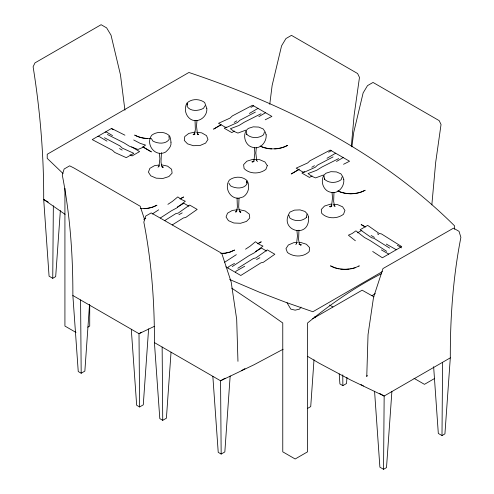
<?xml version="1.0" encoding="UTF-8"?>
<svg xmlns="http://www.w3.org/2000/svg" width="494" height="494" viewBox="0 0 494 494"><rect width="100%" height="100%" fill="white"/><g stroke="black" fill="none" stroke-linecap="round" stroke-linejoin="round"><path stroke-width="0.74" d="M124.92 110.193L120.462 74.804L111.027 35.185L106.63 27.88L101.116 24.7L34.975 62.886L33.11 66.764C40.131 110.637 43.867 155.023 43.694 199.465L49.073 276.183L52.747 278.307L53.34 205.807M374.563 391.223L379.886 467.176L383.56 469.3L384.159 396.027L450.306 357.841C450.176 317.463 453.115 277.023 460.89 237.361L459.025 231.34L453.517 228.154L382.974 268.569L373.538 297.295L368.036 334.611L366.764 376.576L367.215 375.335M433.633 366.702L438.314 433.448L441.988 435.572L442.587 362.3M60.361 210.561L55.686 276.609L52.747 278.307M89.538 304.366L84.857 371.111L81.183 373.236L78.243 371.537L72.865 295.505C72.995 255.126 70.049 214.692 62.281 175.03L64.14 169.004L69.654 165.823L74.044 168.053L140.191 206.239L144.674 219.879M148.601 328.887L143.279 404.845L139.604 406.963L136.665 405.271L131.287 329.239M171.035 352.222L166.41 418.202L162.736 420.32L159.797 418.622L154.418 342.595C154.548 302.217 151.609 261.777 143.834 222.115L145.699 216.088L151.207 212.908L221.75 253.323L231.186 282.049L236.688 319.365L237.96 361.33M230.161 375.977L224.838 451.93L221.164 454.054L218.225 452.356L212.846 376.323M314.005 359.786L310.726 406.587L307.663 408.353M346.967 377.379L346.535 383.517L342.861 385.635L339.921 383.937L339.211 373.958M391.884 391.569L386.506 467.602L383.56 469.3M450.306 357.841L444.927 433.874L441.988 435.572M351.314 146.415L354.118 115.361L359.478 77.422L357.619 73.544L291.472 35.358L285.964 38.538L281.568 45.843L272.132 85.462L269.761 104.283M431.842 204.862L435.677 162.446L441.037 124.507L439.178 120.629L373.032 82.442L367.517 85.623L363.127 92.928L353.692 132.546L351.889 146.854M306.83 214.452L306.465 217.403L306.694 217.181C302.303 221.676 294.585 221.615 289.731 217.885L288.86 215.193M298.95 230.161L298.592 239.553L299.29 243.573L300.556 245.154L299.833 244.388L301.359 244.931L298.963 244.178M161.439 152.597L161.007 162.02L161.68 165.984L162.89 167.46M239.01 198.18C229.778 199.057 224.029 187.387 229.352 180.088C234.489 176.136 242.659 176.074 247.303 180.829C250.013 186.522 248.667 193.278 243.307 196.859L239.01 198.18L238.688 207.072L239.331 210.821L240.547 212.297L239.639 211.599L240.936 212.025L239.658 211.747M256.306 147.545L255.83 153.103L256.713 160.643M333.963 192.382L333.654 201.391L334.364 205.473L334.092 205.053L335.13 206.344L333.919 205.819M196.983 120.468L196.507 125.982L197.39 133.596M159 166.324L159.883 158.71L159.401 153.196M296.554 243.684L297.437 236.144L296.962 230.593M187.065 104.901L187.479 103.53L187.115 106.482C190.295 111.564 198.366 111.206 203.491 108.328L205.09 105.741M264.407 132.145L263.537 134.837C258.683 138.573 250.964 138.629 246.574 134.14L246.802 134.362L246.438 131.404M342.064 176.982L341.187 179.674C336.334 183.404 328.615 183.465 324.225 178.97L324.459 179.192L324.089 176.241M227.851 268.007L228.568 266.76L234.502 263.407M235.385 272.355L236.101 271.113L244.678 266.266M301 307.089L299.543 309.108L295.159 310.158L290.781 309.108L287.039 302.785M295.789 244.555L296.48 243.696M158.024 167.262L159.167 165.879M143.81 219.484L145.749 218.225M152.214 214.026L158.679 209.827M160.396 217.959L171.387 210.821L176.722 207.955L185.33 201.256L181.607 199.595L177.797 196.902L172.443 201.354L167.892 204.349M224.696 262.221L236.336 254.663M232.229 266.569L249.038 255.651L254.379 252.786L262.987 246.086L259.257 244.425L255.454 241.739L250.1 246.185L245.549 249.18M164.743 220.571L175.833 213.612L178.155 213.13L189.647 205.053L197.18 209.407L185.688 217.477L183.367 217.965L172.276 224.918M237.83 268.267L253.49 258.448L255.806 257.961L267.303 249.89L274.837 254.237L263.339 262.308L261.023 262.796L240.8 275.479L225.863 266.859M375.304 293.664L372.019 295.634M226.252 127.082L224.276 128.249L231.81 132.596L234.446 131.04M234.175 122.407L236.811 120.851M249.347 113.453L257.979 108.377M258.862 116.633L265.519 112.731M304.57 171.523L301.927 173.079L309.466 177.432L312.103 175.876M311.825 167.244L314.468 165.681M327.003 158.284L335.636 153.214M336.513 161.47L343.169 157.561M358.805 266.136L359.28 265.858L354.729 267.939M221.071 124.661L213.562 129.15L220.843 124.945M250.964 107.396L253.626 105.864M179.946 198.921L183.583 196.976L180.273 198.891M299.389 169.109L291.219 173.981L298.5 169.782M328.621 152.232L331.276 150.695M87.759 327.189L89.717 326.059L89.717 305.23M257.596 243.758L261.24 241.813L257.93 243.721M141.58 332.209L139.005 333.697L72.865 295.505M357.489 232.822L361.886 230.284M382.381 271.614L312.875 311.745L285.742 302.303L259.362 292.182L229.661 279.493M312.702 318.729L362.133 290.194L374.001 296.869M225.066 378.182L220.565 380.781L154.418 342.595M241.282 370.735L244.956 368.61M434.238 378.694L424.451 384.344L414.009 378.318M177.303 207.029L183.904 203.306L188.924 206.202M178.902 214.729L182.2 212.871M255.62 251.489L261.554 248.136L266.581 251.038M256.553 259.566L259.85 257.701M283.124 349.252L253.959 364.794L220.565 380.781L221.164 454.054M255.379 112.089L239.88 120.264L237.558 122.456L226.067 127.662L218.527 123.309L230.025 118.109L232.347 115.917L252.564 105.253L271.898 116.417L265.216 119.789M333.036 156.925L317.531 165.101L315.215 167.293L303.717 172.492L296.184 168.145L307.676 162.94L309.997 160.748L330.22 150.083L349.554 161.248L343.54 164.286M381.51 273.645C355.044 287.144 330.505 304.174 307.558 322.99L307.558 451.831L295.159 458.988L282.766 451.831L282.766 322.99L265.093 310.522L231.754 288.169M261.023 113.75L244.326 122.191L238.991 125.482L230.383 128.724L234.107 131.46L237.917 133.071L245.87 130.132M338.68 158.586L321.977 167.021L316.642 170.319L308.034 173.555L311.763 176.296L315.567 177.908L323.527 174.969M154.313 326.367L139.005 333.697L139.604 406.963M360.632 192.339L365.183 190.258C356.81 194.543 346.356 194.864 337.816 190.875M230.062 252.119L234.613 250.038L230.395 251.903L225.486 253.076L220.972 253.422M235.718 211.809L236.75 211.475L235.681 212.093L236.817 210.716L236.657 211.154L237.367 207.017L237.058 198.026M254.299 161.13L251.909 161.884L253.434 161.34L252.712 162.106L253.978 160.525L254.842 153.06L254.41 147.786M331.956 205.961L329.566 206.72L331.091 206.177L330.363 206.943L331.635 205.362L332.499 197.896L332.067 192.617M148.342 208.258L152.405 207.289L156.956 205.208C151.868 207.844 146.02 208.987 140.315 208.474M355.89 193.469L359.959 192.499M225.313 253.255L229.383 252.28M355.062 267.723C347.029 270.144 338.001 269.804 330.505 265.858L335.056 267.939M350.66 268.915L354.05 268.1M195.155 132.046L188.819 133.411L184.768 136.535L184.287 140.426L187.529 143.853L193.457 145.718L200.2 145.44L205.609 143.106L207.974 139.444L206.535 135.634L201.756 132.874L196.618 132.231M195.025 134.053L193.111 134.467L194.401 134.041L193.494 134.739L194.71 133.263L195.352 129.514L195.05 120.548M159.037 165.045L154.634 165.601L149.855 168.361L148.416 172.171L150.775 175.827L156.19 178.167L162.934 178.445L168.862 176.574L172.103 173.147L171.622 169.257L167.571 166.132L161.235 164.768M237.423 209.789L232.285 210.432L227.506 213.192L226.067 217.002L228.432 220.664L233.841 222.998L240.584 223.276L246.518 221.411L249.754 217.984L249.272 214.087L245.222 210.969L238.892 209.604M150.559 138.413C145.094 138.758 139.53 137.622 134.664 135.09C138.616 137.283 143.081 138.474 147.601 138.579M274.596 148.916C279.116 148.805 283.581 147.62 287.533 145.421C279.159 149.713 268.699 150.028 260.159 146.045M144.026 208.696L147.663 208.419M355.161 193.524L350.796 193.858L346.43 193.524M220.948 253.589L224.585 253.311M349.258 269.131L344.892 269.465L340.527 269.131M297.493 242.511L293.745 242.665L288.335 245.005L285.97 248.661L287.409 252.477C293.64 257.269 303.544 257.343 309.176 251.576L309.658 247.685L306.422 244.258L300.488 242.387L298.987 242.449M105.179 132.126L106.605 132.12L112.546 135.628M97.645 136.48L99.072 136.474L106.988 141.142M331.931 204.238L330.437 204.176L324.502 206.047L321.261 209.475L321.742 213.365C327.38 219.132 337.285 219.052 343.515 214.266L344.948 210.45L342.589 206.795L337.174 204.454L333.431 204.3M271.688 148.916L268.051 148.638L263.302 147.502L260.585 146.298M162.001 166.916L163.279 167.188L161.989 166.762M341.638 192.499L345.701 193.469M335.729 268.1L339.119 268.915M198.329 134.251L197.291 133.917L198.36 134.535L197.223 133.158M338.242 191.135L340.959 192.339M124.926 135.189L111.564 128.44L92.23 139.604L112.453 150.269L114.775 152.461L126.266 157.66L133.8 153.313L122.308 148.114L119.986 145.921L104.481 137.746M107.371 134.479L124.074 142.914L129.409 146.212L138.017 149.454L141.821 147.842L145.551 145.1L140.197 143.371L133.707 139.981M371.118 235.496L374.421 237.361M386.296 244.067L396.299 249.742M381.399 249.908L388.766 254.095M365.443 226.9L361.139 224.572L365.115 226.863M377.404 233.804L378.731 234.57M397.337 245.308L400.659 247.228M400.196 247.117L401.517 247.883M111.311 128.588L113.299 129.743M143.198 147.002L151.368 151.874L142.766 146.909M329.566 305.039L332.907 306.965M48.196 202.065L43.694 199.465L65.091 214.359M379.658 393.428L384.159 396.027L350.765 380.04L318.883 363.053L307.7 356.421M360.997 384.567L363.448 385.981M76.014 332.462L64.924 326.059L64.924 188.294M131.676 146.916L139.598 151.59L132.065 155.937L130.083 154.77M119.523 148.54L122.166 150.096M389.612 248.099L373.958 238.281L371.636 237.793L360.145 229.722L367.678 225.375L379.17 233.446L381.492 233.934L401.715 246.617L382.381 257.782L372.686 251.477M386.685 251.329L369.876 240.411L364.535 237.546L355.927 230.846L352.123 233.538L348.394 235.193L355.377 240.769M63.022 173.505L47.214 158.364L47.214 154.276L188.899 72.476C286.298 105.111 381.084 152.8 454.554 225.851L454.554 229.259M314.301 316.796L315.203 317.766M256.787 160.649L257.479 161.507M228.957 183.299L230.55 185.886C235.675 188.764 243.752 189.122 246.926 184.04L246.562 181.082L247.179 183.151M151.3 138.462L152.899 141.049C158.024 143.927 166.095 144.291 169.275 139.203L168.911 136.251M342.774 374.841L342.861 385.635M162.143 347.047L162.736 420.32M80.584 299.963L81.183 373.236M170.98 142.173C171.665 146.403 168.411 149.373 165.657 152.022C155.437 157.759 145.026 144.427 151.701 135.257C156.833 131.305 165.002 131.243 169.646 135.998L170.541 138.653L170.98 142.173M308.534 216.989C310.257 240.17 277.511 230.537 290.021 212.049L294.48 210.123L300.037 209.894L304.934 211.432L307.601 214.26L308.534 216.989M206.825 108.563C207.56 116.745 198.106 123.679 190.733 119.301C185.38 115.72 184.027 108.964 186.738 103.271C191.388 98.516 199.551 98.584 204.689 102.53L206.825 108.563M266.149 134.825C266.84 142.062 260.14 149.855 252.588 147.311C244.61 145.563 241.671 133.3 248.334 128.391L253.231 126.847L258.788 127.075L263.246 129.002L265.198 132.022L266.149 134.825M343.805 179.662C344.491 186.893 337.797 194.685 330.239 192.147C322.261 190.394 319.328 178.136 325.991 173.221L330.881 171.677L336.439 171.912L340.903 173.839L342.848 176.852L343.805 179.662M267.297 165.62L265.858 169.43C259.628 174.221 249.723 174.296 244.092 168.534L243.61 164.638L246.846 161.217L252.78 159.346L259.523 159.624L264.932 161.964L267.297 165.62"/></g></svg>
